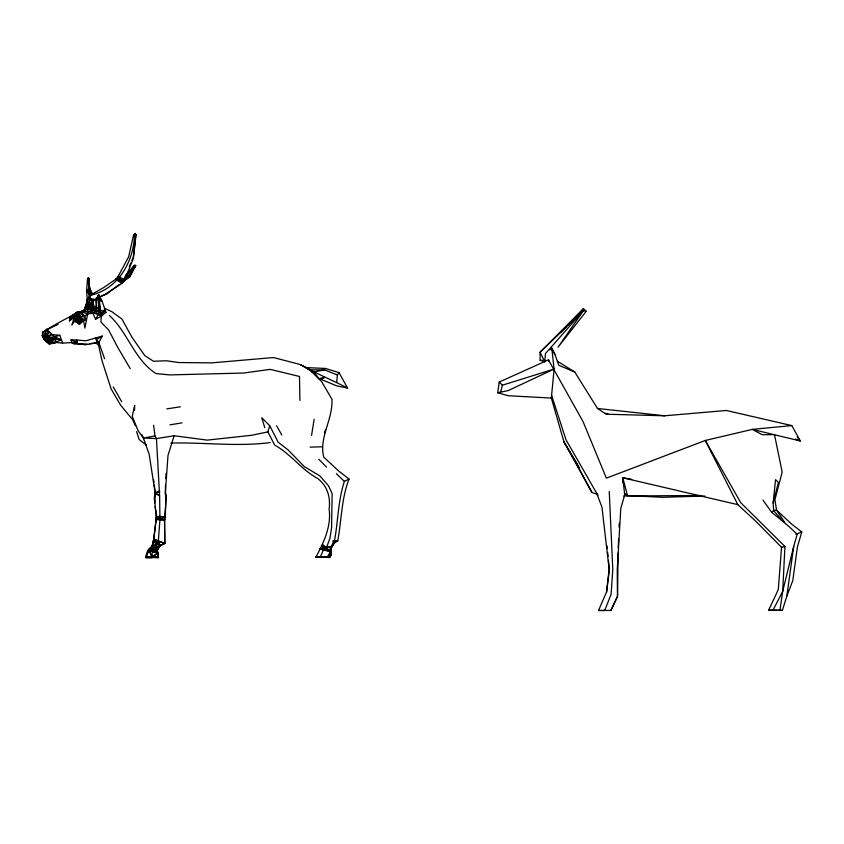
<?xml version="1.0" encoding="UTF-8"?>
<svg xmlns="http://www.w3.org/2000/svg" width="844" height="844" viewBox="0 0 844 844"><rect width="100%" height="100%" fill="white"/><g stroke="black" fill="none" stroke-linecap="round" stroke-linejoin="round"><path stroke-width="1.27" d="M95.551 319.222L101.312 316.12L105.975 312.343L102.24 301.698L98.97 295.105L97.988 295.611C99.529 303.344 100.552 312.438 95.551 319.222L91.69 310.581L91.015 306.942L85.202 307.037L84.305 310.339C69.757 316.131 55.883 324.001 42.654 332.135L42.2 335.585L44.141 339.562L44.932 339.794L53.826 337.716L54.554 336.745L59.766 335.311L62.646 343.107L77.289 342.253L76.466 339.984L71.001 339.91L71.93 342.727L74.135 344.036L86.89 343.972M87.576 282.139L87.607 278.383L88.799 278.246L90.213 298.143L87.892 309.052L85.286 308.545L87.259 299.282L86.563 290.821L87.607 278.383L88.799 278.246L90.002 295.358L87.259 299.282C86.647 305.433 98.674 311.668 85.371 308.144L87.47 306.984L92.049 306.963L94.074 299.325L90.023 298.702L87.259 299.282L88.715 302.796L92.049 306.963L92.028 308.45L85.371 308.144C90.582 307.765 94.233 307.332 92.682 300.601L94.074 299.325M134.565 410.332L134.65 405.468L132.276 416.366L138.131 430.799L143.396 438.036L149.177 454.272L155.096 492.748L154.273 498.023L156.372 516.465L164.548 516.918L164.802 543.399L164.538 519.872C166.352 508.288 165.371 496.757 165.466 485.173M155.096 506.579L156.541 516.496L153.682 539.232L164.654 543.336L154.536 548.167L148.955 549.581L151.994 557.177L158.524 557.272L145.875 557.061L158.493 557.504L145.875 557.061C148.312 541.12 159.252 546.184 158.113 557.557L145.727 557.557L151.92 557.557L152.384 551.501L158.313 541.342L159.938 519.704L159.621 496.04L156.457 438.585L154.969 435.958L153.597 425.239M264.794 427.708L261.735 417.759L269.711 425.671L267.907 431.896L274.743 445.168C290.916 453.935 301.53 469.855 317.819 478.58C327.409 485.965 330.7 497.359 329.128 509.048C331.481 526.54 323.769 542.101 316.025 556.966L329.603 557.43L315.888 557.219L329.603 557.43L330.848 547.144L334.002 543.346L337.727 540.93C341.567 520.284 341.377 498.899 349.005 479.023L338.94 471.226L323.727 457.142C318.853 437.899 332.473 420.112 331.966 400.773L332.125 399.571L321.712 381.731L312.48 372.531L306.245 367.604L300.063 364.481L273.54 357.55L211.897 362.846L179.15 362.561L166.331 360.768L153.481 361.274L144.735 355.546L131.748 336.872L121.937 319.043L111.788 311.647L104.624 308.313M105.975 312.343C99.613 310.202 92.661 305.169 85.803 308.83L84.305 310.339L87.924 311.647L91.69 310.581L93.853 309.337L94.412 307.912L93.526 304.832L88.008 307.754L87.702 313.915L84.885 328.116L83.609 320.794L77.637 311.763C74.409 314.179 70.4 316.753 69.419 320.878L77.542 315.002L77.637 311.763C85.719 310.919 94.19 312.269 101.312 316.12L100.932 322.028L108.475 329.761L117.78 347.454L130.261 368.67M84.305 310.339L88.008 307.754L93.125 306.077L89.58 306.657L86.426 305.686L89.443 304.906L92.46 305.064L94.412 307.912L92.218 304.325L86.426 305.686L85.803 308.83L85.202 307.037L86.426 305.686L90.698 307.912L93.188 307.617L96.269 308.524L95.646 306.942L85.803 308.83L81.066 311.541L87.702 313.915L93.241 313.198L95.773 311.331L96.205 299.842L97.988 295.611L98.97 295.105L98.97 311.489L100.953 313.862L101.312 316.12L105.004 308.988L100.953 313.862L98.189 314.306L91.015 306.942L86.194 306.731L87.09 305.739L92.218 304.325L93.526 304.832L93.853 309.337L96.269 308.524L96.564 306.435M349.005 479.023L344.384 481.386C337.748 501.378 338.159 523.037 334.002 543.346L329.128 551.396L322.334 549.613L322.492 544.675L330.574 551.396L331.407 554.603L329.635 557.283L325.879 557.367M152.194 557.504L146.107 557.019L148.955 549.581L152.194 557.504L145.727 557.557L149.188 549.655L152.152 546.448L153.545 541.753L156.372 516.465L156.256 519.45L164.643 519.936L156.256 519.45L159.991 516.444M76.741 313.409L77.416 312.08L69.556 317.122L69.894 319.085L75.211 315.529L77.542 315.002L81.847 320.34L86.457 320.15L84.516 316.194L77.637 311.763L76.741 313.409L74.937 313.768L74.314 320.804L77.859 322.957L81.203 319.802L81.319 316.574L74.937 313.768L69.419 320.878M618.03 553.052L617.597 596.339L610.908 610.486L617.449 596.265L617.238 569.784L620.783 508.383L624.739 494.816L622.756 477.767L631.755 479.36M618.241 547.883L618.599 538.841M619.074 527.205L619.232 523.333M87.85 282.181L88.019 278.457L88.799 278.246M784.741 522.499L776.512 510.071L774.919 499.722L782.166 472.081L774.497 434.66L762.227 434.702L752.278 429.396L800.302 440.969L791.83 425.587L752.278 429.396L705.278 440.473L740.884 502.855L784.92 546.49L782.704 591.38L779.93 610.307L768.673 610.159L778.284 589.566L781.555 547.302L755.749 521.223L737.825 504.649L705.278 440.473L606.382 478.168L583.056 421.599L548.442 359.871L499.215 382.047L497.728 392.724L508.067 395.72L551.354 398.062L563.94 441.876L591.971 492.506L597.594 494.31M165.814 478.59L166.089 473.326M87.702 313.915L84.516 316.194L83.609 320.794L79.526 324.233L77.859 322.957L77.648 321.606L79.083 317.639L77.215 316.511L75.855 316.827L75.432 319.591L71.856 325.14L74.103 317.871L72.964 317.122L73.491 314.865L77.416 312.08M81.203 319.802L81.319 316.574L77.542 315.002L77.648 321.606L81.203 319.802L76.255 317.523L75.211 315.529L77.321 314.422M59.766 335.311L51.579 334.541L43.065 337.22L45.08 334.245L46.431 329.107L54.554 336.745L54.712 338.855L60.979 339.953C56.305 342.073 50.408 344.763 45.639 341.43L44.932 339.794M164.538 519.872L166.279 497.717L165.35 492.759L167.988 455.454L174.128 435.747L207.202 440.114L251.575 435.293L267.907 431.896M568.128 324.887L583.499 308.651L540.054 352.222L540.139 360.282L544.781 361.728L545.477 353.531L583.341 310.719L583.499 308.651L586.19 311.32L558.084 347.158L583.341 310.719L586.19 311.32M551.354 398.062L554.107 369.05L551.754 348.034L549.919 349.901M336.703 382.343L337.41 375L339.045 372.658L325.499 368.438L306.245 367.604C319.57 375.19 333.876 380.918 347.517 388.029L339.045 372.658M96.712 305.391L95.773 311.331L98.97 311.489L100.109 309.97L97.988 295.611M773.136 503.056L775.552 479.624L778.4 482.515L773.136 503.056L773.631 510.578L780.964 519.081M135.388 425.724L132.487 419.479L120.586 405.152L111.144 388.936L102.05 360.821L98.558 345.122L98.832 342.527L102.23 336.102L85.75 340.786L76.466 339.984M87.259 299.282L90.213 298.143L92.682 300.601L93.135 303.355L92.028 308.45L91.933 307.322L87.47 306.984L85.983 304.705L88.715 302.796L90.023 298.702L87.523 289.64L89.939 288.511L87.607 278.383L89.253 289.27L86.563 290.821L90.002 295.358L92.45 294.493M606.646 592.203L609.336 569.426L608.44 560.321M153.682 539.232L152.152 546.448L157.269 544.443L160.212 545.635L164.802 543.399L153.682 539.232L157.047 543.631L160.212 545.635L157.163 550.425L152.015 546.406L153.851 539.263M768.673 610.159L782.388 610.36L786.798 596.275L793.719 546.384L797.179 534.315L789.119 526.645L771.627 512.202L762.934 500.07M269.711 425.671L278.172 442.203L288.089 449.926L304.357 466.648L319.792 475.816L328.527 485.817L332.135 493.561L331.576 527.848L329.92 538.451L326.533 547.387L323.6 549.613L320.161 557.293L316.025 556.966L327.145 557.367L330.574 551.396L331.249 547.07L333.728 540.983L337.727 540.93L332.684 540.983M311.563 435.409L314.126 419.278M98.97 295.105L98.242 299.546L99.086 306.942L100.953 313.862L99.318 299.958L100.183 297.573M121.842 283.457L124.3 280.598L133.405 258.391L135.947 235.086L135.198 233.503L134.523 235.223C133.542 262.083 117.886 289.513 90.002 295.358L103.548 287.646L115.755 279.227L121.842 283.457L124.068 280.588L129.533 277.254L135.673 265.47L134.586 265.332L126.157 274.754L129.195 275.366L135.378 265.733L134.586 265.332L129.195 275.366L121.652 282.561L121.842 283.457L105.3 294.218L92.682 300.601L88.799 304.695L85.983 304.705L87.998 308.535L91.996 308.798L91.933 307.322M793.719 546.384L782.704 591.38L772.956 610.223M500.64 392.07L502.402 385.202L554.107 369.05L508.193 390.582L497.728 392.724M771.627 512.202L773.631 510.578L776.512 510.071L791.735 524.156L801.8 531.963L797.453 546.796L792.769 580.63L786.798 596.275M91.015 306.942L92.46 305.064M54.554 336.745L55.883 339.088L55.271 342.791L49.29 344.152L46.726 342.126L48.646 340.311L55.398 337.653L60.979 339.953L54.554 336.745L43.793 338.317L49.606 332.272L45.386 331.281L42.654 332.135L45.08 334.245L50.324 341.925L62.646 343.107M324.412 432.993L325.605 429.585M131.843 260.553L133.352 257.009L135.863 234.801L133.574 235.012L135.947 235.086L135.198 233.503L133.574 235.012L128.647 256.819L118.213 276.252L115.755 279.227L119.257 280.377L121.652 282.561L127.391 278.288L125.661 276.167L134.586 265.332M604.715 610.486L611.098 594.281L612.776 569.384L609.252 491.524M326.533 547.387L331.871 546.69L330.848 547.144L329.128 551.396L322.492 544.675L323.6 549.613L330.574 551.396M129.332 266.472L130.841 262.917M153.165 551.881L158.588 541.415L153.376 541.721L157.047 543.631L152.015 546.406L149.188 549.655L153.165 551.881L158.197 552.989L158.144 557.314L156.931 550.341L159.938 545.572L164.802 543.399M125.693 275.629L124.311 278.288L129.195 275.366L135.673 265.47L134.386 265.839L126.157 274.754M46.726 342.126L50.324 341.925L55.398 337.653M157.163 550.425L159.938 545.572L158.313 541.342M81.066 311.541L84.516 316.194L81.319 316.574L81.847 320.34L79.526 324.233L74.314 320.804L77.648 321.606L75.855 316.827M121.652 282.561L124.996 277.233M134.396 234.759L135.198 233.503M127.391 278.288L135.673 265.47M71.93 342.727L85.455 344.753L95.931 342.97L96.765 341.725L95.72 337.79M93.188 307.617L89.612 304.652L89.58 306.657L92.218 304.325L93.188 307.617L95.646 306.942M166.036 498.065L165.35 492.759M334.002 543.346L330.605 549.033L331.407 554.603L329.223 555.626M45.386 331.281L46.747 329.74L58.194 324.318M77.215 316.511L76.224 318.916L77.194 319.908L78.998 319.116M560.891 332.525L566.324 326.797M47.844 339.14L44.141 339.562L47.296 337.811L54.47 338.096L47.844 339.14L45.639 341.43L54.712 338.855M125.661 276.167L127.349 274.427M131.559 270.069L135.525 266.387M583.341 310.719L540.054 352.222L544.781 361.728M49.29 344.152L50.366 343.128L55.271 342.791M74.103 317.871L75.432 319.591L81.372 316.848L77.542 315.002M118.719 284.818L106.998 293.849L98.769 297.331M156.435 519.471L160.297 516.507L164.548 516.918L160.244 519.756L160.297 516.507L156.541 516.496M47.296 337.811L51.579 334.541M151.994 557.177L157.828 552.841L152.289 557.145L158.493 557.504M322.334 549.613L325.415 547.387L330.848 547.144M87.09 305.739L85.202 307.037L88.008 307.754L91.69 310.581L95.773 311.331L100.109 309.97L96.216 306.942M122.464 278.277L119.257 280.377L120.724 277.328L115.755 279.227M77.859 322.957L81.847 320.34M159.938 519.704L164.453 516.855M102.23 336.102L96.427 339.541L98.832 342.527L104.593 358.742M85.286 308.545L87.343 307.353L88.715 302.796L93.135 303.355L90.023 298.702M149.188 549.655L155.212 548.494L160.212 545.635L158.588 541.415M318.874 378.639L321.036 379.346L324.602 377.395L318.874 378.639L313.926 371.845L312.48 372.531L311.225 369.82L307.87 368.902L300.063 364.481M55.883 339.088L50.324 341.925L50.366 343.128M42.2 335.585L49.606 332.272M92.175 306.013L88.282 307.3M801.8 531.963L795.945 534.315L797.179 534.315M159.157 491.166L155.096 492.748L159.621 496.04M159.896 491.619L155.307 492.907L154.863 502.982M148.955 549.581L152.384 551.501L156.931 550.341L158.197 552.989L155.212 548.494M781.555 547.302L784.92 546.49M611.278 610.444L598.512 610.497L606.477 592.161L609.157 569.405L601.962 507.212L596.645 493.149M44.141 339.562L53.826 337.716M154.969 435.958L143.396 438.036L156.457 438.585L174.128 435.747M313.926 371.845L324.834 369.957L337.41 375M169.96 424.838L182.03 422.855M89.475 343.687L98.832 342.527L96.765 341.725M166.817 408.876L180.352 406.797M170.921 443.068C203.963 442.193 237.175 446.909 270.291 442.551M623.705 496.008L700.826 495.502M557.42 361.253L574.732 371.972L597.52 408.475L606.277 414.214L664.692 415.786L726.325 410.479L791.83 425.587M704.761 496.029L662.899 497.295L627.514 495.565L624.381 493.307M310.138 447.13L322.123 446.792M598.512 610.497L604.99 610.444M540.139 360.282L542.428 360.261M311.225 369.82L324.834 369.957M315.888 557.219L320.161 557.293M779.93 610.307L782.388 610.36M124.3 280.598L117.337 280.356L118.213 276.252L124.068 280.588M327.198 557.177L329.635 557.283M88.799 304.695L92.418 304.937M91.426 304.695L93.526 304.832M325.932 557.177L329.603 557.43M605.232 413.412L607.849 413.602M597.52 408.475L664.692 415.786M347.517 388.029L336.714 385.877L321.036 379.346M622.946 482.694L622.756 477.767L737.825 504.649M152.384 551.501L157.828 552.841M319.728 548.6L323.6 549.613M71.001 339.91L77.289 342.253M795.481 439.102L800.302 440.969L797.2 436.96M574.732 371.972L558.76 365.283L555.035 354.628L551.754 348.034M86.194 306.731L88.008 307.754M303.376 366.159L307.87 368.902M159.347 495.565L155.307 492.907L154.325 485.131M72.943 314.474L73.491 314.865M153.545 541.753L157.269 544.443M146.529 445.157L139.176 439.566L136.601 431.643M95.931 342.97L98.558 345.122M75.432 319.591L77.648 321.606M336.334 473.706L344.384 481.386M87.523 289.64L92.038 293.986M109.414 315.487C127.824 332.325 134.175 359.481 155.95 373.523L169.718 374.915L243.547 373.048L270.207 369.377L299.493 376.456L299.905 400.436M499.215 382.047L502.402 385.202M318.832 459.273L326.48 467.08M99.086 306.942L100.246 308.229M552.978 350.503L551.301 348.382L555.035 354.628M134.386 265.839L134.924 266.588L129.533 277.254L129.195 275.366M329.888 552.461L331.407 554.603M578.499 466.299L563.94 441.876L579.48 468.209M597.942 495.417L566.039 439.872L551.628 395.467M99.128 296.487L102.24 301.698L98.242 299.546L98.674 297.858L97.545 296.603L98.991 302.933M113.254 386.942L121.694 401.733M276.61 425.766L281.822 435.04M573.382 458.081L591.971 492.506M141.803 434.713L143.902 438.69M92.439 293.796L89.939 288.511L89.253 289.27L88.409 278.161M548.442 359.871L549.064 361.454M622.756 477.767L627.514 495.565M153.661 479.951L153.988 482.536M89.612 304.652L89.981 307.511M607.026 545.994L607.279 548.6M607.669 552.504L608.049 556.407M96.205 299.842L96.617 304.283M96.438 297.732L96.627 302.838"/></g></svg>
